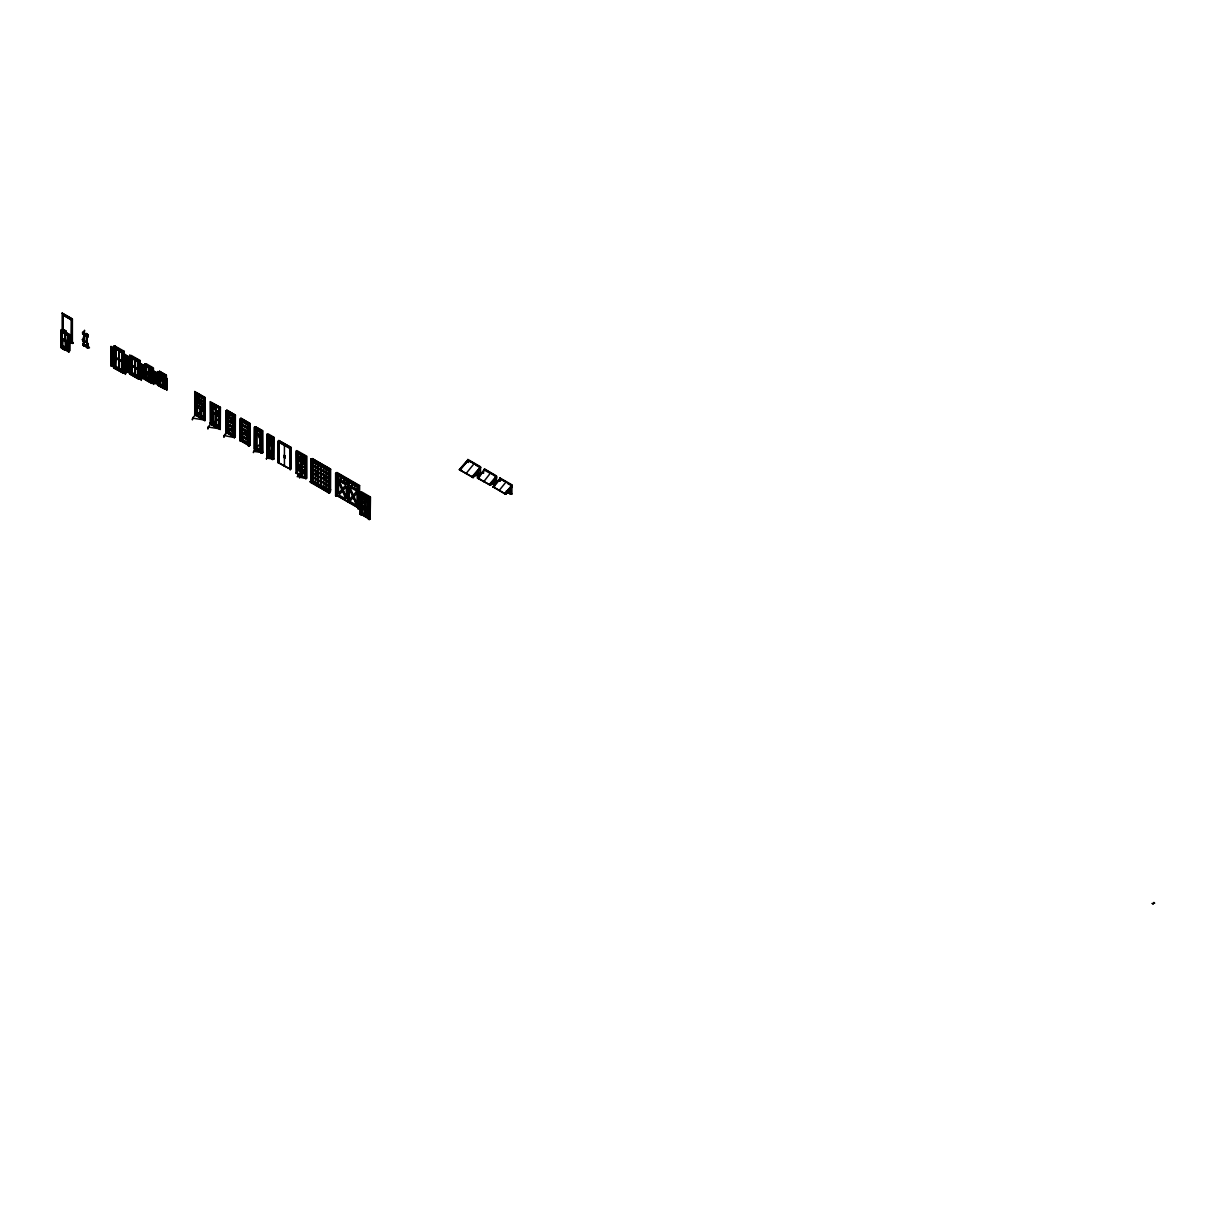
<?xml version="1.0" encoding="UTF-8"?>
<svg xmlns="http://www.w3.org/2000/svg" width="1217" height="1217" viewBox="0 0 1217 1217"><rect width="100%" height="100%" fill="white"/><g stroke="black" fill="none" stroke-linecap="round" stroke-linejoin="round"><path stroke-width="1.5" d="M69.095 351.652L60.85 346.906L60.865 330.172L69.095 334.918L68.867 351.956L61.078 347.347L61.322 330.978M61.839 331.769L61.641 347.256L62.782 338.919L65.916 340.654M61.839 347.088L62.173 331.222M68.061 342.54L62.173 338.965L62.31 331.937L62.28 338.995M62.463 346.267L61.078 347.438L61.063 330.507L68.867 335.025L68.852 351.972M62.234 339.026L62.31 331.937M65.018 340.623L65.368 333.717M65.003 333.321L66.114 331.693L61.443 329.974L61.337 348.077L64.988 350.192L66.007 348.381L65.399 333.093M65.931 348.716C63.862 350.907 68.274 342.266 65.901 340.258L65.003 340.76L65.292 333.656M65.794 347.59L65.094 331.572M62.265 338.904L68.258 342.22L68.182 335.42L61.139 331.252L61.565 329.655L65.551 331.83M62.508 338.874L61.778 339.3L68.228 343.027L68.228 335.177L69.232 334.599L61.443 329.974M68.624 351.378L68.791 334.858M82.528 339.589L84.612 340.927L82.421 339.452M82.817 333.823L82.923 332.439M83.471 338.874L83.212 340.106L83.973 337.048M83.471 337.109L83.638 339.954M82.695 339.68C82.284 342.951 83.547 338.661 84.855 341.338M86.209 334.34L87.746 335.344C89.404 339.756 83.197 333.732 87.928 336.774L87.685 334.401M86.088 335.983C86.255 324.696 86.468 354.36 86.879 336.622M86.559 342.266L86.331 342.19M207.94 428.78L207.894 428.369A11.561 6.678 0 0 1 210.739 424.398L219.456 428.78L208.29 427.076M207.909 428.78L208.548 426.665M166.12 388.953L166.79 390.338M124.742 373.041L125.427 374.41M140.64 379.08L141.309 380.449M152.946 383.081L153.631 384.45M155.67 382.959L157.678 383.994M126.766 355.744L130.478 357.783L126.766 355.744L126.766 371.291L130.478 373.345L127.405 371.428M86.772 340.638L86.696 339.041M84.703 341.658C84.079 343.057 85.296 339.908 82.817 340.38L84.886 341.642L82.695 339.817M88.111 343.605C88.233 344.365 87.016 343.605 87.563 343.042L85.905 342.281M84.46 345.78L84.551 345.293M62.341 330.37L69.673 334.599L69.673 350.8L68.213 351.561L68.228 335.177M84.079 343.97C80.657 342.22 85.722 343.742 83.851 345.156M87.107 336.303L87.609 335.131M87.852 347.879L86.118 346.921L88.004 347.621L86.787 347.56L86.909 345.476L86.909 346.921M87.137 347.18C88.522 344.852 85.586 344.305 86.787 347.56M69.11 350.085L69.232 334.599M193.001 417.735L192.392 419.85M224.521 435.245L224.187 435.945A9.493 5.476 0 0 0 224.004 437.009L224.004 437.009A9.553 5.507 0 0 1 226.758 433.13L226.651 412.046L233.816 416.016L234.105 436.766L234.105 415.849L227.305 411.924L227.031 433.009L233.816 436.918M301.284 454.747L297.237 462.977L301.299 475.664L301.649 454.55L305.741 467.252L302.501 473.839M268.136 456.603L268.425 435.519L272.486 437.877L272.486 458.794L268.136 456.603L272.486 448.312L268.425 435.519L268.12 456.618A5.766 3.332 0 0 0 266.447 458.946M301.314 475.68L305.361 467.663L301.299 454.762M64.912 333.184L66.007 332.484M68.182 351.028L68.106 335.451M479.878 469.093L473.291 477.581L459.341 469.64L467.769 459.92L480.563 467.298L472.439 477.551L480.396 468.073M459.57 469.777L467.997 460.041M459.646 470.173L467.937 460.604L474.158 463.601L466.096 473.504M459.965 470.097L467.769 460.787M471.907 476.897L480.335 467.176M472.211 477.155L480.563 467.526M496.384 476.988L496.384 478.6L490.603 485.279L477.627 478.251L484.442 469.503L484.609 470.492M477.399 477.855L484.67 469.64M477.627 478.251L483.484 471.496M483.697 481.749L490.497 473.002L494.908 476.136M489.219 484.579L496.323 476.364M489.523 484.853L496.551 476.501L484.442 468.986M489.721 484.975L496.551 477.383L489.447 484.716M492.931 486.815L499.959 478.464L512.083 485.461L505.268 494.208M493.083 486.815L500.187 478.6M494.68 486.815L495.136 487.895M504.736 493.554L511.855 485.34M505.04 493.813L512.083 485.689M506.835 493.022L508.234 491.409L511.003 491.546L510.668 493.159L505.435 493.022M511.733 485.857L510.486 488.899L510.486 487.287M506.12 494.239L492.855 486.678L505.42 494.239L511.733 487.454M341.825 489.523L338.326 493.463L338.326 481.81M353.371 497.373L349.827 501.343L356.809 505.238L353.371 497.373L356.687 505.298M353.949 496.658L357.448 492.733L357.448 504.37M69.582 350.815L69.658 334.599L67.893 335.588L61.641 331.891M227.031 433.009L234.12 426.3L227.32 411.924L227.031 433.009L234.075 426.269L227.366 432.856M67.969 350.907L69.126 349.994M69.232 349.857L62.28 346.313M369.025 497.707L369.01 518.625L361.768 514.441L361.768 493.539L369.025 497.707L361.525 504.127L368.766 518.761L361.54 514.578L361.54 493.661M369.025 497.768L361.814 504.005L369.025 518.625M197.93 413.795L204.715 408.912L196.561 393.867M213.431 422.755L220.216 417.872L211.712 403.025L211.697 423.942L219.866 428.643L220.201 407.528M121.67 353.036L125.701 354.862L125.488 373.695L121.67 371.717L121.67 353.036L125.701 354.862M122.202 353.964L125.168 355.592L125.077 363.868L122.202 362.27M122.202 362.788L125.168 364.415L125.077 372.691L122.202 371.094M121.67 371.717L125.701 373.558M141.598 379.598L137.567 377.757L137.567 362.21L141.598 364.035L141.385 379.734L141.598 364.035M137.977 363.214L141.05 364.765L140.959 371.474L138.084 369.877M137.977 370.455L141.05 372.022L140.959 378.73L138.084 377.118M137.567 377.757L137.78 362.073M150.832 369.846L153.905 371.185L153.692 383.735L150.832 382.26L150.832 369.846L153.905 371.185M151.349 370.774L153.372 371.9M153.372 371.824L153.266 377.057L151.349 375.931M151.349 376.464L153.372 377.589M153.372 377.513L153.372 382.67M151.349 381.621L153.372 382.701M150.832 382.26L151.699 368.918L151.699 372.159M164.036 377.255L167.079 378.624L166.851 389.623L164.036 388.101L164.036 377.255L167.079 378.624M164.447 378.259L166.546 379.339M164.447 382.64L166.44 383.705M164.447 383.157L166.546 384.253M166.44 384.237L164.538 382.99M164.447 387.538L166.546 388.573L166.379 375.277L159.594 371.352L166.379 375.277M164.036 388.101L167.079 389.486M72.381 342.449L72.381 318.915L62.082 313.104L72.381 319.173M62.98 329.792L63.101 315.005L71.484 319.828L71.484 341.916L70.008 343.164L71.255 342.449L71.484 319.828M61.443 330.887L61.9 329.716M65.094 333.002L65.414 331.298L65.429 332.804M66.007 331.039L62.478 329.138L62.478 330.568L62.584 329.077L66.007 331.039L66.007 332.743M65.094 332.089L65.885 331.632M66.114 331.693L65.307 331.359M65.216 340.517L65.977 340.882M82.695 334.112C81.782 327.312 85.007 340.562 83.836 332.971M83.562 337.444C85.996 319.508 82.847 341.034 84.14 337.717M84.201 332.53L84.14 335.01M84.323 333.23L83.836 334.401M63.01 345.78L68.761 349.34L62.782 345.917L62.812 338.904M69.126 342.114L68.228 343.027M84.247 333.443L82.817 332.515M62.234 347.423L61.443 347.879L65.094 350.131M84.369 334.721L83.714 333.032M84.597 335.207L83.882 335.329M71.255 341.916L72.944 343.3L69.506 341.703M87.654 336.607L87.594 334.356M65.916 347.469L65.535 340.882M86.453 336.47L86.088 334.401M64.942 349.705L65.885 349.142M82.421 339.649L83.273 339.437M86.742 337.885L87.107 334.858L87.335 336.561M82.923 340.319L84.658 342.357M82.923 340.714L84.064 341.095M84.232 340.882L83.547 339.741L84.445 340.669M84.064 340.714L84.171 342.083M86.909 340.562L87.594 344.168M83.319 343.057L84.171 346.054L83.38 345.598L83.517 343.513L84.308 345.598M82.726 344.776L84.186 345.339L83.745 343.772L83.38 345.202M82.832 344.883L85.646 346.48M86.574 342.601L85.783 341.886M84.338 344.365L85.646 345.567L85.038 344.928M87 343.042L87.928 344.365M87.335 343.24L85.783 342.144M84.171 346.054L84.962 345.719M86.118 345.156L87.776 345.841L86.224 344.959M82.832 344.563L85.646 346.13L84.551 345.172M86.118 346.586L87.472 347.499L87.137 345.734M87.594 346.252L89.51 347.819L87.594 346.373M89.039 347.423L87.533 347.59M122.704 372.296L113.637 367.062L113.637 367.838L122.963 372.919L122.963 351.348L113.805 346.191L123.541 351.819L123.434 355.653M115.265 367.428L115.265 346.13L115.265 367.428L124.332 372.661L124.332 371.748M122.963 351.348L122.689 373.071M124.21 351.424L124.332 354.984M115.782 357.144L122.689 361.51M129.687 355.364L138.86 360.521L138.586 379.111L129.534 373.878L129.687 355.364L139.423 360.993L139.423 364.522M130.584 357.463L130.478 373.467L130.599 357.463L138.069 361.768L138.053 377.726M131.847 356.733L131.847 372.676M137.947 361.829L130.995 357.494L138.236 361.677M113.637 367.853L122.963 372.919M138.738 360.597L138.571 379.111M131.162 373.467L131.04 355.364L140.214 360.521L140.214 364.279M124.332 372.661L110.869 365.267L110.869 346.571L114.581 348.61L110.869 346.571M146.01 363.655L153.433 367.93L153.312 383.249L145.523 378.776L145.523 365.967M129.534 373.878L138.86 378.959M131.953 372.615L131.223 373.01L138.571 377.164M153.372 376.616L145.934 372.448L145.934 365.982L151.699 368.918M151.882 368.173L151.882 382.549C151.38 384.587 133.976 372.189 151.714 383.431M145.934 372.448L151.699 375.399M140.107 378.761L140.214 377.787M144.625 378.365L151.882 382.549M145.416 378.822L145.538 365.952M146.892 377.97L146.162 378.365L146.268 365.785M145.903 378.974L146.01 377.863L152.049 381.271M158.682 373.406C162.15 404.516 150.878 361.388 164.508 376.585L164.63 386.413L159.366 383.477M160.036 372.63L159.929 383.933M151.593 381.18L153.372 382.305M159.762 378.35L164.858 381.682M159.077 379.126L164.858 382.077L159.077 379.126L159.412 373.254L164.858 376.388L164.736 387.417M164.858 376.388L164.234 387.98M159.366 380.206L159.244 384.192L164.858 387.371M157.617 385.135L165.132 389.166L157.617 385.135L157.784 384.253L165.025 388.436L165.132 375.703L157.784 371.581L157.784 384.253M159.244 384.192L160.036 383.872M164.736 387.082L166.546 388.177M164.858 389.303L165.025 388.436M192.332 419.439A11.561 6.678 0 0 1 195.176 415.469L194.735 391.524L204.928 397.411L204.928 420.534L203.847 420.108L204.015 397.929L203.847 420.108M195.481 415.271L195.648 393.091L195.754 415.24M204.35 409.308L196.196 394.08L204.35 409.353L196.196 414.997L204.365 419.682L196.196 414.997L196.545 392.832L204.699 397.533L204.76 420.641M204.365 419.682L204.928 397.411M194.629 413.156L195.526 413.674M194.568 414.754L204.928 420.534M219.532 428.962L219.532 407.923L219.532 428.962C223.624 431.198 205.384 422.269 211.043 422.634M212.077 402.827L211.712 423.942L219.851 418.298L211.697 403.025L220.429 407.406L220.262 429.586M203.847 418.542L204.821 419.028M203.847 419.895L192.742 418.146M225.754 410.738L225.754 432.689L225.754 410.738L234.577 415.575L234.364 437.664L234.577 415.575M226.773 410.144L235.383 415.119L226.773 410.144L226.773 433.161L225.754 432.689M227.457 411.589L227.457 432.628L226.834 430.499M210.085 423.714L211.286 424.064M234.105 415.849L226.545 412.107M219.364 427.502L220.323 427.988M240.631 420.184L241.651 419.591M241.635 419.865L240.844 420.321L240.844 441.239L239.795 440.797L239.84 418.8L249.013 423.972M249.135 423.896L248.085 424.505L248.055 445.574L249.972 445.376L248.085 445.422L249.013 445.924L249.135 423.896L241.407 419.469M234.577 435.047L235.429 435.473M233.664 437.146L233.664 416.092M235.261 437.131L234.47 436.675L235.261 437.131L235.383 415.119M255.144 449.59L255.266 428.49L255.266 449.529L254.353 449.134L254.459 427.121L261.822 431.229L261.883 452.237L262.674 452.694L261.883 452.237M256.057 428.034L261.822 431.229M239.795 439.231L240.631 439.656M241.407 440.645L240.586 441.254L240.616 419.926L248.314 424.383L248.314 445.544M240.844 441.239L241.635 440.782L240.753 440.235L241.711 440.6M255.144 428.551L261.351 431.518L261.351 452.42L253.638 451.416M262.613 430.772L255.266 426.665L262.613 430.772L262.674 452.694M248.116 443.962L248.907 444.418M249.135 443.384L249.926 443.84M266.858 434.332L266.858 456.299L266.858 434.332L272.867 437.664L272.745 459.691L271.954 459.235L272.486 437.877M267.877 433.754L273.764 437.146L273.658 459.174L273.764 437.146M249.013 445.924L248.648 424.185L241.407 420.002L241.407 440.904L248.648 445.087M268.561 435.184L272.973 437.603L272.867 458.718L273.764 459.098M254.353 449.134L254.459 427.121M261.046 442.136L255.616 428.551L261.062 431.67L261.062 452.587L255.616 449.453L255.905 428.369L255.631 449.453A7.652 4.412 0 0 0 253.41 452.572L253.334 452.572M261.822 450.701L262.613 451.172M278.465 442.014L278.465 463.053L278.465 442.014L289.676 448.358L290.239 469.732L290.574 447.826L290.574 468.88M290.239 469.732L290.148 448.084L279.058 441.938L278.891 462.947L290.148 468.986L284.322 466.096M260.925 431.761L260.925 452.8M284.428 445.239L284.428 466.141L278.967 462.947M268.561 456.223L267.77 455.767M291.137 447.506L278.799 440.508L291.137 447.506L291.03 469.26M271.954 459.235L272.212 438.044L268.136 435.686L272.197 448.51M296.781 450.564L306.867 456.253L306.867 478.205L305.954 477.825M290.239 448.023L277.902 441.041L278.008 462.673M305.726 477.825L297.572 473.109L298.667 476.532L297.161 473.337L297.572 452.207M305.056 457.303L305.056 478.342L305.954 478.737L306.06 456.71L297.693 451.872L297.572 469.473M297.237 452.405L306.06 456.71M311.065 459.068L310.944 481.613L311.065 459.068L329.731 469.716L329.624 490.831L330.522 491.349L330.644 469.199L312.297 458.611L330.644 469.199M311.856 460.969L311.735 482.069L311.841 460.969L328.377 470.507L328.362 491.562M313.088 460.239L313.271 481.187M312.754 460.711L321.136 465.533L312.754 460.711L312.419 481.81L312.297 458.611L312.191 480.761L320.39 485.309L320.39 465.959M305.954 456.771L295.883 451.096L295.99 472.987M306.06 477.749L299.732 477.186M305.954 478.737L305.847 456.847M317.15 474.524L317.531 473.261M312.297 479.133L313.271 479.62M329.062 469.595L329.168 492.003M328.362 470.507L311.735 461.03M310.944 459.128L329.427 469.899L310.944 459.402M310.259 481.491L329.624 492.261L329.275 493.25L310.259 481.491L329.624 492.459M310.259 482.267L329.624 493.052M312.389 481.734L321.136 486.45L321.045 466.963M324.315 478.235L324.68 476.973M326.475 476.562L321.44 473.991M336.059 496.004L336.059 474.037L337.413 473.261L337.413 495.213L335.603 495.745L335.603 473.261L336.957 472.47L359.608 485.537L359.608 508.021L358.239 508.812L357.798 486.587L359.608 485.537M326.475 480.487L321.44 477.901M338.432 475.801L346.586 480.517L338.432 475.801C335.709 483.027 358.285 487.774 338.372 478.981L338.372 475.847M320.573 486.45L329.427 490.816L329.427 469.899M344.092 479.011L343.924 482.434M329.731 489.204L330.689 489.69M348.062 501.617L348.062 479.665M329.031 490.953L329.792 489.158M329.624 492.261L329.275 493.25M351.622 483.545L351.85 487.013L351.789 483.453M357.448 489.919L349.188 485.279L357.448 489.919L357.448 486.785L349.188 482.145L357.448 486.785M335.603 495.745L337.413 495.213M354.74 485.157L354.786 488.717M361.023 514.608L362.042 514.289L360.186 514.319L360.186 492.353L369.572 497.388L369.572 518.427L368.447 519.081L369.238 519.537L369.512 497.418M361.312 491.698L370.364 496.932L370.196 518.99L370.364 496.932M360.977 514.776L361.023 493.433L361.814 492.976M361.145 493.63L368.614 497.951L369.572 497.388M362.042 493.372L361.251 493.828L361.251 514.745L360.186 514.319M357.798 508.554L359.608 508.021M369.512 518.594L368.721 519.05L368.781 497.844L361.023 493.433M478.357 475.193L473.58 475.375M474.067 475.71L479.483 475.847L479.483 474.432L475.467 474.098M500.141 480.761L499.959 477.946M490.74 483.742L495.136 484.199L495.486 482.586L492.064 482.13L495.486 482.586M511.003 492.961L504.872 492.702M511.901 494.011L510.668 494.178L509.862 492.702L509.862 493.722L511.901 494.011L511.901 485.948L507.489 483.408M1152.225 903.455L1153.108 903.957M1154.583 903.105L1153.929 902.466M1154.522 903.136L1153.731 902.588M114.094 357.524L111.249 355.896L111.371 347.53M113.972 349.279L111.249 347.59M114.094 366.347L111.249 364.72L111.371 356.353M113.972 358.102L111.249 356.414M127.146 356.764L129.976 358.391M110.869 365.267L114.581 367.306L114.702 348.29L122.172 352.595L122.156 371.687L122.689 352.306L115.098 348.321L122.339 352.504M127.253 363.427L129.976 365.13M127.146 364.02L129.976 365.648M127.253 370.683L129.976 372.387M142.252 364.689L145.112 366.195L144.869 378.746L142.252 377.118L142.252 364.689L145.112 366.195M142.754 365.648L144.61 366.804M142.754 370.82L144.61 371.976M142.754 371.337L144.61 372.493M142.754 376.509L144.61 377.65M142.252 377.118L145.112 378.609M158.18 384.542L155.38 383.02L155.624 372.037L158.18 373.695L157.936 384.663M155.867 373.132L157.678 374.38L157.678 378.685M158.18 373.695L155.38 372.174M157.571 379.263L157.678 383.583L155.867 382.412M68.487 351.348L68.532 335.223L61.337 331.07M460.847 470.401L459.874 469.914M461.973 471.055L461 470.568M475.117 473.778L478.357 473.778M472.166 476.927L471.192 476.455M478.829 478.479L477.855 477.992M479.62 478.935L478.646 478.448M491.318 482.449L492.702 482.449L491.318 484.062L489.356 483.742L489.812 484.822M494.345 487.439L493.372 486.952L500.141 479.148L506.029 481.962L499.259 490.36M506.272 491.09L510.212 491.09L510.212 492.505M506.835 491.425L508.234 491.409M505.329 493.783L504.355 493.296M224.293 435.58L234.47 437.588M299.762 477.216L305.284 478.068M244.967 431.792L245.423 432.583M479.148 476.03L478.007 475.375L478.631 477.11M494.969 484.944L494.345 483.742M84.551 335.131L83.745 335.375M137.567 362.21L141.385 364.172M122.187 354.436L125.168 355.973M122.187 354.832L125.168 356.368M122.187 355.227L125.168 356.764M138.069 363.609L141.05 365.146M122.187 355.623L125.168 357.159M138.069 364.005L141.05 365.541M122.187 356.003L125.168 357.555M122.187 356.398L125.168 357.935M138.069 364.4L141.05 365.937M151.334 371.246L153.372 372.296M138.069 364.796L141.05 366.332M151.334 371.641L153.372 372.691M122.187 356.794L125.168 358.33M138.069 365.176L141.05 366.728M151.334 372.037L153.372 373.087M122.187 357.19L125.168 358.726M138.069 365.572L141.05 367.108M151.334 372.432L153.372 373.467M122.187 357.57L125.168 359.121M138.069 365.967L141.05 367.504M151.334 372.813L153.372 373.862M122.187 357.965L125.168 359.502M122.187 358.361L125.168 359.897M138.069 366.363L141.05 367.899M151.334 373.208L153.372 374.258M138.069 366.743L141.05 368.295M151.334 373.604L153.372 374.653M122.187 358.756L125.168 360.293M138.069 367.138L141.05 368.675M151.334 373.999L153.372 375.049M122.187 359.137L125.168 360.688M122.187 359.532L125.168 361.069M138.069 367.534L141.05 369.07M151.334 374.38L153.372 375.429M138.069 367.93L141.05 369.466M151.334 374.775L153.372 375.825M122.187 359.928L125.168 361.464M138.069 368.325L141.05 369.862M151.334 375.171L153.372 376.22M122.187 360.323L125.168 361.86M138.069 368.705L141.05 370.257M122.187 360.719L125.168 362.255M138.069 369.101L141.05 370.637M122.187 361.099L125.168 362.651M122.187 361.495L125.168 363.031M138.069 369.496L141.05 371.033M122.187 361.89L125.168 363.427M151.334 376.935L153.372 377.985M151.334 377.331L153.372 378.381M138.069 370.866L141.05 372.417M151.334 377.726L153.372 378.776M122.187 363.274L125.168 364.811M138.069 371.261L141.05 372.798M151.334 378.122L153.372 379.172M138.069 371.657L141.05 373.193M151.334 378.517L153.372 379.552M122.187 363.655L125.168 365.206M122.187 364.05L125.168 365.587M138.069 372.052L141.05 373.589M151.334 378.898L153.372 379.947M138.069 372.448L141.05 373.984M151.334 379.293L153.372 380.343M122.187 364.446L125.168 365.982M138.069 372.828L141.05 374.38M151.334 379.689L153.372 380.738M122.187 364.841L125.168 366.378M122.187 365.222L125.168 366.773M138.069 373.223L141.05 374.76M151.334 380.084L153.372 381.119M138.069 373.619L141.05 375.155M151.334 380.465L153.372 381.514M122.187 365.617L125.168 367.154M138.069 374.015L141.05 375.551M151.334 380.86L153.372 381.91L152.551 381.24M122.187 366.013L125.168 367.549M122.187 366.408L125.168 367.945M138.069 374.395L141.05 375.947M138.069 374.79L141.05 376.327M122.187 366.804L125.168 368.34M122.187 367.184L125.168 368.736M138.069 375.186L141.05 376.722M151.045 382.123L153.905 383.598M138.069 375.581L141.05 377.118M122.187 367.58L125.168 369.116M138.069 375.977L141.05 377.513M122.187 367.975L125.168 369.512M122.187 368.371L125.168 369.907M138.069 376.357L141.05 377.909M138.069 376.753L141.05 378.289M122.187 368.751L125.168 370.303M122.187 369.147L125.168 370.683M122.187 369.542L125.168 371.079M122.187 369.938L125.168 371.474M122.187 370.318L125.168 371.87M122.187 370.713L125.168 372.25M164.538 378.67L166.546 379.734M164.538 379.065L166.546 380.13M164.538 379.461L166.546 380.525M164.538 379.841L166.546 380.921M164.538 380.236L166.546 381.301M164.538 380.632L166.546 381.697M164.538 381.027L166.546 382.092M164.538 381.408L166.546 382.488M164.538 381.803L166.546 382.868M164.538 382.199L166.546 383.264M164.538 383.583L166.546 384.648M164.538 383.964L166.546 385.044M164.538 384.359L166.546 385.424M164.538 384.755L166.546 385.819M164.538 385.15L166.546 386.215M164.538 385.53L166.546 386.61M164.538 385.926L166.546 386.991M164.538 386.321L166.546 387.386M164.538 386.717L166.546 387.782M164.538 387.888L166.546 388.953M255.6 449.423L261.351 441.954L255.92 428.369L261.351 431.518M65.399 340.532L62.173 338.676M484.412 469.001L496.551 475.984L496.384 483.438M499.944 477.962L512.083 484.944L505.42 494.239M475.725 465.092L480.396 467.784M484.609 470.188L489.021 472.744M499.685 481.05L500.309 479.255L500.309 480.852M478.631 470.538L479.148 474.432L478.007 473.778L478.007 470.31M509.862 488.534L510.668 491.546L509.862 488.321M494.345 482.13L495.136 482.586L494.969 478.327M510.486 493.904L511.277 494.361M509.862 493.722L510.668 494.178M506.272 492.702L507.063 493.159M478.007 476.927L479.148 477.581M477.323 477.718L490.603 485.279M459.341 469.64L473.291 477.581M1152.286 903.425L1153.305 903.851M337.413 473.261L357.6 484.914M62.98 315.066L71.377 319.888M357.372 485.035L337.018 473.489L337.018 495.441L358.924 507.9L359.152 485.811M357.037 485.233L336.85 473.58L336.85 495.547L358.589 508.098L358.589 486.131M335.603 473.261L358.239 486.328L358.239 508.812M115.159 346.191L124.332 351.348M196.211 393.03L204.365 397.731M290.574 447.826L279.362 441.497L290.467 447.902M336.059 474.037L357.798 486.587M195.526 393.152L204.015 397.929M220.429 407.406L210.13 401.58L210.252 423.607M113.805 346.449L123.328 351.941M129.687 355.623L139.21 361.114M144.625 364.248L151.882 368.432M157.784 371.839L165.025 376.023M248.359 424.337L241.118 420.169L241.118 441.071L248.359 445.255M219.532 407.923L211.15 403.086L219.41 407.984M272.076 438.135L267.649 435.716L267.649 456.755L266.858 456.299M305.163 457.227L296.674 452.465L296.781 473.443L295.883 473.048M145.934 365.982L151.364 369.116L151.486 380.525L146.831 377.848L146.831 372.387M144.625 365.556L151.882 369.74M157.784 373.026L165.025 377.209M113.805 347.895L122.856 353.113M129.687 357.068L138.738 362.286M87.335 334.34L87.67 335.74M321.44 469.808L328.681 473.991M321.44 470.066L326.202 472.805M328.681 474.25L326.308 472.744M360.186 492.353L369.299 497.555L369.238 519.537M313.149 465.442L320.39 469.625M313.149 465.7L320.39 469.884M213.127 408.349L218.786 411.62M338.965 480.943L345.947 484.853L342.403 488.823L338.965 480.943L342.509 488.747M213.127 408.608L218.786 411.878M159.64 378.867L164.28 381.545M152.049 374.806L146.268 371.87L151.699 375.003M146.496 372.189L151.136 374.866M321.44 473.717L328.681 477.901M313.149 469.366L320.39 473.55M328.681 478.175L326.308 476.668M134.57 366.423L131.33 364.933L138.571 369.116M313.149 469.625L315.416 470.933M320.39 473.809L315.522 470.873M131.558 365.267L138.008 368.994M138.571 369.512L130.995 365.526L138.236 369.709M326.262 478.418L324.224 477.231L324.68 478.022M118.673 358.817L123.023 361.327M315.933 472.881L317.972 474.052M323.859 477.444L325.897 478.631M315.568 473.078L317.607 474.265L317.15 473.474M122.689 361.905L115.098 357.92L122.339 362.103M244.343 432.157L245.013 432.263M165.588 387.204L159.762 384.024L159.64 374.197M298.317 463.799L300.584 465.366M302.394 466.157L304.646 467.724M159.366 383.872L165.071 387.219M321.44 477.642L328.681 481.826M328.681 482.084L326.308 480.593M82.817 340.38L84.658 341.49M313.149 473.276L320.39 477.46M158.788 384.587L164.234 387.721M313.149 473.55L320.39 477.733M157.617 384.344L164.858 388.527M151.699 381.469L146.268 378.335L151.653 381.469M298.317 467.206L300.584 468.515M302.394 469.549L304.646 470.857M298.317 467.465L300.584 468.773M302.394 469.808L304.646 471.116M61.322 330.948L68.791 335.071M321.44 481.567L328.681 485.75M131.162 372.159L138.342 376.205M313.149 477.201L320.39 481.384M321.44 481.826L328.681 486.009M84.658 345.689L85.646 345.932M137.856 376.144L131.664 372.782L131.558 358.239M313.149 477.46L320.39 481.643M131.162 372.554L138.799 376.996M130.691 373.345L140.214 378.7M138.738 378.244L129.534 373.102L138.586 378.335M199.953 414.662L197.458 413.217L197.458 407.33M218.847 425.57L216.58 424.261L216.58 415.24M115.265 366.119L122.461 370.181M115.265 366.515L123.023 370.926M115.387 366.941L122.689 371.124L115.326 366.971L116.071 347.499L115.782 366.743M68.289 339.817L72.944 342.509M225.754 431.122L226.545 431.579M233.558 435.64L234.364 436.097M68.289 340.608L72.944 343.3M312.754 481.613L329.077 491.014M67.985 340.562L71.255 342.449M212.062 423.744L220.201 428.445M272.486 458.794L268.425 456.436L272.502 448.388L268.425 435.58M227.305 432.841L234.105 436.766M255.905 449.286L261.351 452.42M272.167 458.915L266.645 458.079A5.659 3.271 0 0 0 266.477 458.946M297.161 473.337L305.391 478.022L305.391 457.105M260.803 452.861L261.716 453.256L261.716 431.305M369.299 518.472L370.364 518.898M368.492 518.929L369.405 519.446M61.398 347.119L68.532 351.226M142.739 366.134L144.595 367.275M142.739 366.515L144.595 367.671M127.237 357.174L129.96 358.863M142.739 366.91L144.595 368.066M127.237 357.57L129.96 359.258M142.739 367.306L144.595 368.462M111.356 348.001L114.079 349.69M127.237 357.965L129.96 359.654M142.739 367.701L144.595 368.842M111.356 348.397L114.079 350.085M127.237 358.346L129.96 360.049M142.739 368.082L144.595 369.238M111.356 348.792L114.079 350.481M127.237 358.741L129.96 360.445M142.739 368.477L144.595 369.633M111.356 349.173L114.079 350.876M127.237 359.137L129.96 360.825M142.739 368.873L144.595 370.029M111.356 349.568L114.079 351.272M127.237 359.532L129.96 361.221M142.739 369.268L144.595 370.424M111.356 349.964L114.079 351.652M127.237 359.928L129.96 361.616M142.739 369.664L144.595 370.805M111.356 350.359L114.079 352.048M127.237 360.308L129.96 362.012M142.739 370.044L144.595 371.2M111.356 350.739L114.079 352.443M127.237 360.704L129.96 362.392M111.356 351.135L114.079 352.839M142.739 370.44L144.595 371.596M127.237 361.099L129.96 362.788M111.356 351.53L114.079 353.219M127.237 361.495L129.96 363.183M111.356 351.926L114.079 353.615M127.237 361.875L129.96 363.579M111.356 352.322L114.079 354.01M142.739 371.824L144.595 372.98M127.237 362.27L129.96 363.974M111.356 352.702L114.079 354.406M127.237 362.666L129.96 364.355M142.739 372.219L144.595 373.36M111.356 353.097L114.079 354.801M127.237 363.062L129.96 364.75M142.739 372.6L144.595 373.756M111.356 353.493L114.079 355.181M142.739 372.995L144.595 374.151M142.739 373.391L144.595 374.547M111.356 353.888L114.079 355.577M111.356 354.269L114.079 355.973M142.739 373.786L144.595 374.927M111.356 354.664L114.079 356.368M127.237 364.431L129.96 366.134M142.739 374.167L144.595 375.323M127.237 364.826L129.96 366.53M142.739 374.562L144.595 375.718M111.356 355.06L114.079 356.748M127.237 365.222L129.96 366.91M111.356 355.455L114.079 357.144M142.739 374.958L144.595 376.114M127.237 365.617L129.96 367.306M142.739 375.353L144.595 376.494M127.237 365.998L129.96 367.701M142.739 375.749L144.595 376.89M127.237 366.393L129.96 368.097M142.739 376.129L144.595 377.285M111.356 356.824L114.079 358.528M127.237 366.789L129.96 368.477M111.356 357.22L114.079 358.924M127.237 367.184L129.96 368.873M111.356 357.615L114.079 359.304M127.237 367.58L129.96 369.268M111.356 358.011L114.079 359.7M127.237 367.96L129.96 369.664M111.356 358.406L114.079 360.095M127.237 368.355L129.96 370.044M111.356 358.787L114.079 360.491M127.237 368.751L129.96 370.44M111.356 359.182L114.079 360.871M127.237 369.147L129.96 370.835M111.356 359.578L114.079 361.266M127.237 369.527L129.96 371.231M111.356 359.973L114.079 361.662M127.237 369.922L129.96 371.626M111.356 360.354L114.079 362.058M127.237 370.318L129.96 372.006M111.356 360.749L114.079 362.453M111.356 361.145L114.079 362.833M111.356 361.54L114.079 363.229M111.356 361.921L114.079 363.624M111.356 362.316L114.079 364.02M111.356 362.712L114.079 364.4M111.356 363.107L114.079 364.796M111.356 363.503L114.079 365.191M111.356 363.883L114.079 365.587M111.356 364.279L114.079 365.982M155.852 373.604L157.678 374.775M155.852 373.999L157.678 375.171M155.852 374.395L157.678 375.566M155.852 374.775L157.678 375.947M155.852 375.171L157.678 376.342M155.852 375.566L157.678 376.738M155.852 375.962L157.678 377.133M155.852 376.342L157.678 377.513M155.852 376.738L157.678 377.909M155.852 377.133L157.678 378.304M155.852 377.924L157.678 379.293M155.852 378.517L157.678 379.689M155.852 378.898L157.678 380.069M155.852 379.293L157.678 380.465M155.852 379.689L157.678 380.86M155.852 380.084L157.678 381.256M155.852 380.465L157.678 381.636M155.852 380.86L157.678 382.032M155.852 381.256L157.678 382.427M155.852 381.651L157.678 382.823M155.852 382.047L157.678 383.218M84.445 335.284L82.695 333.884L84.323 334.736M85.981 335.77L87.837 336.79L87.457 334.279M361.784 504.036L368.979 518.594M110.838 366.089L111.097 346.449M227.031 412.091L233.847 426.482M354.056 496.597L357.342 504.431L357.342 492.794M352.58 495.867L349.188 488.093L349.188 499.731L352.702 495.806L349.294 488.017L349.294 499.67M343.194 490.314L346.586 498.103L346.586 486.45L343.072 490.375L346.465 498.164L346.465 486.511M341.718 489.599L338.432 481.749L338.432 493.387M300.645 472.226L297.587 462.536L301.649 454.534L301.649 471.664M142.206 377.894L142.495 364.568M155.335 383.796L155.624 372.037M126.705 372.022L126.994 355.623M84.399 332.515L84.521 333.899M65.505 340.866L65.505 347.651M495.136 484.199L495.136 485.218M483.545 471.724L483.545 473.337M480.396 475.801L480.563 466.78L467.769 459.387L467.937 462.201M468.454 460.893L468.454 462.506M368.492 498.012L368.447 519.081M367.884 498.377L367.884 501.115L365.617 499.807L365.617 497.068L368.097 498.24L368.097 500.978L365.845 499.685L365.845 496.932M367.884 502.165L367.884 508.691L365.617 507.383L365.617 500.856L368.097 502.028L368.097 508.569L365.845 507.261L365.845 500.719M364.704 496.536L364.704 499.289L362.438 497.981L362.438 495.228L364.933 496.414L364.933 499.153L362.666 497.844L362.666 495.106M364.704 500.339L364.704 506.865L362.438 505.557L362.438 499.031L364.933 500.202L364.933 506.728L362.666 505.435L362.666 498.894M360.354 492.261L360.354 514.213M358.756 486.039L358.756 507.991M357.402 486.815L357.342 489.995M349.294 485.218L349.294 482.084L349.188 485.279M347.879 479.757L347.879 501.723M346.586 480.517L346.526 483.681L346.465 480.578M340.988 480.745L341.156 477.11L340.76 480.609M337.185 473.383L337.185 495.349M326.43 469.017L326.43 488.367M326.202 468.895L326.202 488.23M323.707 467.45L323.935 486.922M320.786 465.731L320.786 486.648M318.139 464.651L318.139 484.001M317.911 464.529L317.911 483.864M315.644 463.221L315.644 482.571M315.416 463.084L315.416 482.434M310.609 481.293L310.609 482.069M279.058 441.938L279.058 462.84M262.507 430.848L262.507 452.8M249.972 445.376L249.926 423.44L240.86 418.222L249.926 423.44L249.804 445.468M249.181 443.338L249.181 444.92M219.866 407.725L219.866 428.643M216.078 406.782L216.078 413.324M215.85 406.645L215.85 413.187M215.348 414.662L215.348 423.942L212.853 422.497L212.853 413.217L215.455 414.586L215.455 423.607L213.188 422.299L213.188 413.278M211.271 424.201L211.15 403.086L210.982 424.231M203.619 405.307L203.619 401.853L201.642 400.697L201.642 404.166M203.452 410.935L203.452 417.081L200.744 415.499L200.744 409.368L203.574 410.859L203.574 416.746L201.079 415.316L201.079 409.429M201.642 404.424L201.642 407.862L203.619 409.003L203.619 405.565L197.291 401.656L197.291 398.187L199.269 399.328L199.269 402.797M201.413 404.044L201.413 400.576L199.497 399.465L199.497 402.933M201.413 404.303L201.413 407.725L199.497 406.615L199.497 403.192M199.269 403.055L199.269 406.493L197.291 405.337L197.291 401.914M196.545 392.832L196.545 403.816M196.545 407.467L196.545 412.959M194.735 391.524L194.735 414.662M166.851 378.761L166.851 389.623M165.588 379.704L165.695 375.901L157.891 371.52L157.891 384.983M162.196 380.343L162.424 385.135M162.074 375.597L162.074 380.267M161.846 375.475L161.846 380.145M159.594 371.352L159.412 384.222M153.692 371.322L153.692 383.735M149.265 373.802L149.265 379.248M149.052 373.665L149.052 379.126M148.93 368.142L148.93 373.604M148.702 368.006L148.702 373.467M146.496 366.743L146.618 378.137M144.869 378.746L144.747 363.929L152.551 368.432L152.551 372.098L152.444 368.508L144.625 363.989L144.458 379.232M140.107 360.597L140.107 364.233M135.239 367.397L135.239 374.41M134.889 360.171L135.011 374.288M134.676 360.034L134.676 367.062M131.33 357.296L131.33 372.98M129.808 355.303L129.808 373.725M125.488 354.999L125.488 373.695M119.342 359.791L119.342 368.386M119.114 368.249L119.007 350.998M118.779 350.861L118.779 359.456M115.661 349.066L115.661 357.661M114.824 348.473L114.809 367.306M114.352 348.747L114.352 367.428M113.911 346.13L113.911 367.686M87.7 345.598L87.685 347.956L87.594 345.658M84.353 333.382L84.338 341.216M72.609 342.707L72.609 343.498M65.779 340.608L65.581 347.727M64.973 349.173L64.988 350.192M63.101 315.005L63.101 329.898M62.189 313.043L62.173 331.435M62.143 332.043L62.265 346.602M223.928 437.009A9.614 5.553 0 0 1 226.742 433.085M297.146 476.653A5.705 3.286 0 0 0 301.207 475.68A5.659 3.271 0 0 0 299.565 478.053M301.04 466.02L302.242 466.917L301.04 466.02M342.509 491.09L338.965 495.06L345.947 498.955L342.509 491.09M356.809 491.12L353.265 495.091L349.948 487.165L356.809 491.12M84.642 344.533L84.688 345.902L84.536 344.609M255.433 448.525L256.224 448.982L255.433 448.525M155.867 377.513L157.571 378.746L155.852 377.529M199.269 395.647L197.291 394.491L197.291 397.929L199.269 399.07L199.269 395.647M201.413 396.879L199.497 395.768L199.497 399.206L201.413 400.317L201.413 396.879M203.619 398.157L201.642 397.016L201.642 400.439L203.619 401.58L203.619 398.157M328.681 470.325L321.44 466.141L321.44 485.492L328.681 489.675L328.681 470.325M233.192 416.366L228.218 413.491L228.218 416.244L233.192 419.12L233.192 416.366M247.736 424.703L242.305 421.569L242.305 424.307L247.736 427.456L247.736 424.703M260.438 432.035L256.817 429.936L256.817 447.719L260.438 449.803L260.438 432.035M271.589 438.409L269.322 437.101L269.322 454.869L271.589 456.177L271.589 438.409M300.584 455.173L298.317 453.865L298.317 456.999L300.584 458.307L300.584 455.173M304.646 457.531L302.394 456.223L302.394 459.357L304.646 460.665L304.646 457.531M218.786 408.349L213.127 405.078L213.127 411.62L218.786 414.891L218.786 408.349M232.919 416.533L227.929 413.658L227.929 416.412L232.919 419.287L232.919 416.533M247.462 424.87L242.031 421.736L242.031 424.474L247.462 427.608L247.462 424.87M260.149 432.202L256.528 430.103L256.528 447.886L260.149 449.971L260.149 432.202M271.3 438.576L269.033 437.268L269.033 455.036L271.3 456.345L271.3 438.576M300.584 458.581L298.317 457.273L298.317 460.406L300.584 461.715L300.584 458.581M304.646 460.924L302.394 459.615L302.394 462.749L304.646 464.057L304.646 460.924M233.192 420.169L228.218 417.294L228.218 420.032L233.192 422.907L233.192 420.169M247.736 428.49L242.305 425.357L242.305 428.095L247.736 431.244L247.736 428.49M232.919 420.321L227.929 417.446L227.929 420.2L232.919 423.075L232.919 420.321M247.462 428.658L242.031 425.524L242.031 428.262L247.462 431.396L247.462 428.658M300.584 461.973L298.317 460.665L298.317 470.599L300.584 471.907L300.584 461.973M304.646 464.331L302.394 463.023L302.394 472.957L304.646 474.265L304.646 464.331M233.192 423.957L228.218 421.082L228.218 423.82L233.192 426.695L233.192 423.957M247.736 432.278L242.305 429.145L242.305 431.898L247.736 435.032L247.736 432.278M232.919 424.109L227.929 421.234L227.929 423.988L232.919 426.863L232.919 424.109M247.462 432.446L242.031 429.312L242.031 432.05L247.462 435.199L247.462 432.446M218.847 416.549L216.246 415.18L216.246 424.459L218.741 425.889L218.847 416.549M285.113 455.827L285.113 457.911L285.113 455.827M283.987 455.432L283.987 457.516L283.987 455.432M233.192 427.745L228.218 424.87L228.218 427.608L233.192 430.483L233.192 427.745M247.736 436.082L242.305 432.933L242.305 435.686L247.736 438.82L247.736 436.082M199.953 408.775L197.124 407.269L197.124 413.415L199.831 414.982L199.953 408.775M232.919 427.912L227.929 425.037L227.929 427.775L232.919 430.651L232.919 427.912M247.462 436.234L242.031 433.1L242.031 435.853L247.462 438.987L247.462 436.234M233.192 431.533L228.218 428.658L228.218 431.396L233.192 434.271L233.192 431.533M247.736 439.869L242.305 436.736L242.305 439.474L247.736 442.608L247.736 439.869M364.933 507.778L362.666 506.47L362.666 513.011L364.933 514.319L364.933 507.778M368.097 509.619L365.845 508.31L365.845 514.837L368.097 516.145L368.097 509.619M232.919 431.7L227.929 428.825L227.929 431.563L232.919 434.439L232.919 431.7M247.462 440.022L242.031 436.888L242.031 439.641L247.462 442.775L247.462 440.022M364.704 507.915L362.438 506.607L362.438 513.133L364.704 514.441L364.704 507.915M367.884 509.74L365.617 508.432L365.617 514.974L367.884 516.282L367.884 509.74"/></g></svg>
